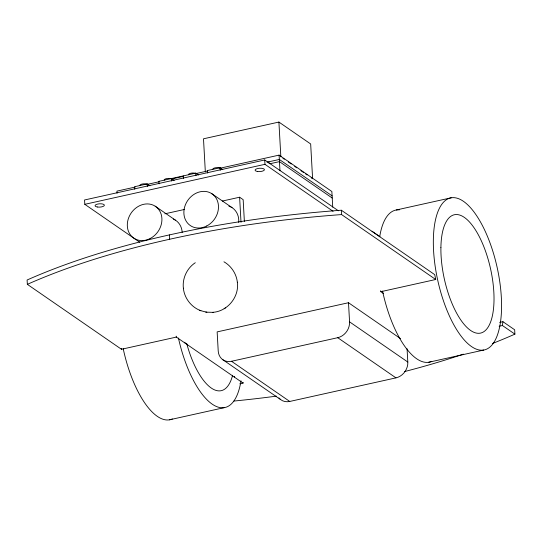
<?xml version="1.0" encoding="UTF-8"?>
<svg xmlns="http://www.w3.org/2000/svg" width="542" height="542" viewBox="0 0 542 542"><rect width="100%" height="100%" fill="white"/><g stroke="black" fill="none" stroke-linecap="round" stroke-linejoin="round"><path stroke-width="0.81" d="M195.296 262.721C186.943 268.188 182.139 278.52 183.399 288.432M213.128 312.314C227.708 311.196 239.428 296.698 237.335 282.179M499.636 322.409L502.915 321.684L502.414 325.518L514.9 334.129A466.181 166.306 -3.2 0 1 492.319 343.553M243.162 382.395L243.06 383.099L239.781 383.831M234.442 376.378L234.286 377.049M224.151 308.71L225.438 307.897M311.23 177.803L312.612 178.758L310.668 143.969L278.906 122.065L203.494 138.806L205.343 171.936M149.904 185.777L147.194 183.914L134.626 186.705L134.768 189.239M158.366 181.462L195.797 173.122L198.507 174.991M222.803 169.592L220.099 167.729L207.532 170.52L207.674 173.054M135.06 187.098L116.95 191.116L117.072 193.291M146.577 184.537L158.928 181.794M171.272 179.056L183.623 176.313M195.14 173.752L207.491 171.015M219.835 168.271L279.096 155.114L331.86 191.509L332.734 207.139M338.391 210.791L264.72 159.971L84.552 199.978L84.796 204.32L139.7 242.199M266.996 162.2L279.34 159.463L332.104 195.858M84.796 204.32L264.957 164.321L333.073 211.305M269.794 163.786L279.462 161.638L332.226 198.033M164.829 213.819L184.551 209.442M222.355 201.048L239.611 197.22L243.162 199.666L244.374 221.427M396.324 209.984L451.215 197.796M380.626 290.776L380.823 291.691L435.707 279.503L434.725 274.645L341.345 210.228A466.181 166.306 -3.2 0 0 27.1 280.004L27.344 284.347L121.469 349.272L176.353 337.09L243.06 383.099M400.497 338.594L348.499 302.727L217.146 331.894L218.216 351.026A13.984 11.87 -55.4 0 0 231.515 361.277L289.753 401.453L395.965 377.869A13.984 11.87 -55.4 0 0 407.808 362.036L407.062 348.723M231.515 361.277L337.727 337.693A13.984 11.87 -55.4 0 0 349.57 321.86L348.499 302.727M499.141 326.243L502.414 325.518M169.47 419.813L224.361 407.625M428.824 362.232L483.715 350.044A77.852 30.393 77.5 0 0 485.334 231.536A77.852 30.393 77.5 0 0 433.343 240.187A77.852 30.393 77.5 0 0 483.715 350.044M206.421 312.165L212.789 312.348M212.681 312.361L213.291 312.3M200.459 310.586L206.278 312.145M205.777 312.07L206.868 312.233M183.365 288.202C184.321 297.897 190.947 306.752 199.991 310.39M199.531 310.207L200.886 310.756M223.948 261.8C231.359 266.027 236.508 273.927 237.369 282.416M282.924 158.278L284.306 159.233M288.446 162.085L291.21 163.996M294.665 166.374L296.731 167.803M300.878 170.662L303.635 172.566M305.708 173.996L307.09 174.944M372.056 231.258L379.867 236.644M502.915 321.684L514.656 329.78L514.9 334.129M27.344 284.347A466.181 166.306 -3.2 0 1 341.589 214.578L435.707 279.503M380.823 291.691L383.526 293.554M211.739 193.63L232.03 207.627M174.206 180.384L171.496 178.514L171.638 181.055M349.57 321.86L407.808 362.036M155.175 206.19L175.466 220.188M337.727 337.693L395.965 377.869M222.41 359.427L280.654 399.603M185.134 343.14L184.89 342.198M176.353 337.09L176.157 336.175M121.469 349.272L121.272 348.357M341.345 210.228L341.589 214.578M278.906 122.065L280.851 156.848M279.096 155.114L279.97 170.75M268.866 161.787L268.947 163.237M264.72 159.971L264.957 164.321M239.611 197.22L241.014 222.322M220.099 167.729L220.242 170.263M195.797 173.122L195.94 175.655M183.23 175.913L183.372 178.447M169.416 234.903L169.653 239.252M158.928 181.306L159.07 183.846M147.194 183.914L147.336 186.448M289.753 401.453A13.984 11.87 -55.4 0 1 278.906 397.882M139.931 185.655A3.963 1.416 -3.2 0 1 143.603 183.833A3.963 1.416 -3.2 0 1 147.783 185.113M164.233 180.262A3.963 1.416 -3.2 0 1 167.071 178.528A3.963 1.416 -3.2 0 1 171.807 179.138M172.092 179.612A3.963 1.416 -3.2 0 1 172.085 179.714M188.494 174.768A3.963 1.416 -3.2 0 1 191.509 173.115A3.963 1.416 -3.2 0 1 196.109 173.738M212.796 169.375A3.963 1.416 -3.2 0 1 215.675 167.735A3.963 1.416 -3.2 0 1 220.296 168.257M232.599 375.288A60.602 23.658 77.5 0 1 211.19 387.977A60.602 23.658 77.5 0 1 186.651 343.316M172.397 418.932A77.852 30.393 77.5 0 1 123.203 348.682M240.987 380.809A77.852 30.393 77.5 0 1 212.268 404.19A77.852 30.393 77.5 0 1 178.426 338.025M431.75 361.351A77.852 30.393 77.5 0 1 382.564 291.101M379.698 236.807A77.852 30.393 77.5 0 1 399.346 209.862M463.349 354.136A466.181 166.306 -3.2 0 1 404.562 371.568M276.379 396.141A466.181 166.306 -3.2 0 1 233.92 401.053M173.406 219.09A19.227 16.321 -55.4 0 1 182.193 232.416M228.873 206.116A19.227 16.321 -55.4 0 1 238.724 222.45M97.289 206.99A4.661 1.66 -3.2 0 0 104.376 205.269A4.661 1.66 -3.2 0 0 97.499 204.097A4.661 1.66 -3.2 0 0 97.289 206.99M257.342 171.455A4.661 1.66 -3.2 0 0 264.428 169.727A4.661 1.66 -3.2 0 0 257.552 168.555A4.661 1.66 -3.2 0 0 257.342 171.455M440.903 247.66A60.602 23.658 77.5 0 0 480.11 333.181A60.602 23.658 77.5 0 0 481.377 240.926A60.602 23.658 77.5 0 0 440.903 247.66M150.053 238.588A19.227 16.321 -55.4 0 0 156.123 206.861A19.227 16.321 -55.4 0 0 127.661 221.326A19.227 16.321 -55.4 0 0 150.053 238.588M206.617 226.034A19.227 16.321 -55.4 0 0 212.688 194.307A19.227 16.321 -55.4 0 0 184.226 208.765A19.227 16.321 -55.4 0 0 206.617 226.034"/></g></svg>
